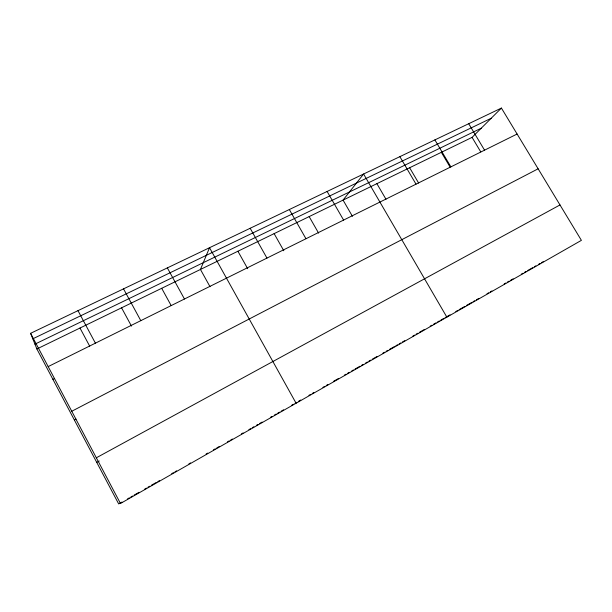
<?xml version="1.0" encoding="UTF-8"?>
<svg xmlns="http://www.w3.org/2000/svg" width="612" height="612" viewBox="0 0 612 612"><rect width="100%" height="100%" fill="white"/><g stroke="black" fill="none" stroke-linecap="round" stroke-linejoin="round"><path stroke-width="0.92" d="M121.933 502.062L118.667 503.928L36.881 348.985L472.074 137.379L501.412 108.072L581.4 240.355L120.472 503.492L30.6 333.318L501.412 108.072M127.64 498.803L129.277 497.877M130.907 496.944L132.536 496.011M134.173 495.077L139.069 492.285M144.776 489.026L146.413 488.093M148.043 487.167L149.672 486.234M151.302 485.301L156.198 482.508M157.835 481.575L159.464 480.649M171.727 473.65L173.364 472.716M175.001 471.783L176.638 470.85M188.909 463.85L190.546 462.917M206.099 454.035L207.743 453.094M213.496 449.812L215.141 448.879M216.786 447.938L219.249 446.531M227.473 441.841L229.11 440.908M230.755 439.967L232.399 439.026M241.442 433.87L243.094 432.929M248.885 429.624L250.545 428.675M252.198 427.734L253.858 426.786M256.336 425.371L257.989 424.422M259.649 423.481L262.127 422.066M270.405 417.338L272.065 416.397M274.543 414.982L276.203 414.033M277.856 413.092L279.508 412.144M281.145 411.218L283.593 409.818M291.763 405.152L293.4 404.218M295.038 403.285L296.667 402.359M298.304 401.426L300.752 400.026M308.922 395.36L310.559 394.434M312.197 393.501L313.826 392.567M322.891 387.396L324.544 386.455M326.196 385.506L327.848 384.565M333.632 381.268L338.589 378.438M344.372 375.133L346.025 374.192M347.677 373.251L349.33 372.31M351.808 370.895L353.445 369.962M355.075 369.028L359.986 366.228M361.623 365.295L363.26 364.362M365.708 362.962L367.345 362.029M368.982 361.095L370.62 360.162M372.257 359.229L377.16 356.429M382.89 353.162L384.52 352.221M386.157 351.288L387.779 350.37M389.4 349.444L394.266 346.667M395.887 345.742L397.509 344.816M399.131 343.89L400.745 342.965M402.367 342.039L404.8 340.655M412.909 336.026L414.531 335.101M416.152 334.175L417.774 333.257M419.388 332.331L424.361 329.493M430.159 326.188L431.812 325.24M433.472 324.291L435.958 322.876M437.611 321.935L439.271 320.986M440.923 320.045L443.409 318.623M445.062 317.682L450.034 314.843M455.802 311.554L457.447 310.613M459.092 309.672L464.845 306.39M466.489 305.457L471.416 302.642M473.061 301.701L474.705 300.767M476.35 299.826L478.813 298.419M487.014 293.737L488.651 292.811M490.281 291.878L491.918 290.945M504.166 283.953L505.795 283.027M507.432 282.094L509.062 281.16M510.699 280.227L513.147 278.835M521.279 274.191L522.9 273.266M524.53 272.34L526.152 271.407M527.774 270.481L532.647 267.704M534.276 266.778L535.898 265.845M538.338 264.46L539.96 263.527M541.582 262.602L543.211 261.676M96.734 462.381L99.243 461.004M96.336 457.799L559.988 204.944M74.373 420.016L76.056 419.136M71.757 411.256L538.132 168.797M52.892 379.325L54.583 378.476M48.172 366.596L517.102 134.028M34.938 344.135L481.269 128.191M32.803 338.818L491.229 118.246M468.708 123.716L484.559 150.169M472.074 137.379L480.741 151.86M434.88 139.903L450.883 166.869M441.344 152.319L450.088 167.061M409.627 167.734L418.646 183.065M399.858 156.657L416.022 184.158M376.893 183.654L385.988 199.267M446.867 317.161L363.589 174.015L343.064 200.101L352.428 216.319M327.114 191.457L343.592 220.075M309.159 216.594L318.6 233.111M289.331 209.533L305.969 238.741M274.122 233.623L283.815 250.759M250.163 228.276L266.954 258.088M237.907 251.234L247.684 268.699M296.101 403.224L209.526 247.715L200.453 269.448L210.023 286.722M167.351 267.895L184.457 299M161.698 288.29L171.077 305.411M123.532 288.856L140.798 320.657M121.566 307.805L131.473 326.104M77.984 310.651L95.403 343.164M79.988 328.024L89.696 346.178M30.6 333.318L36.881 348.985"/></g></svg>
